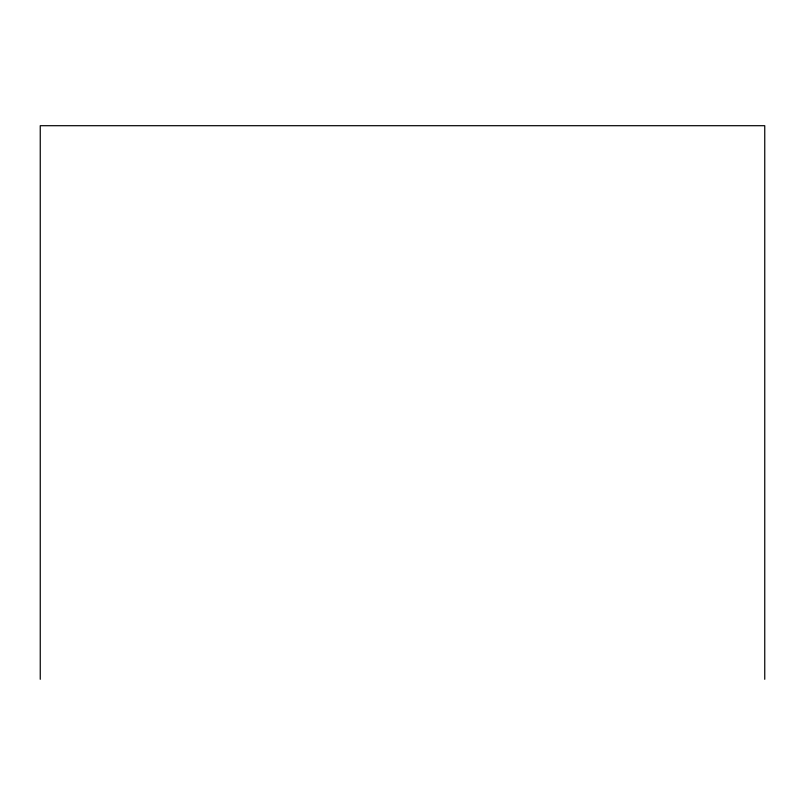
<?xml version="1.0" encoding="UTF-8"?>
<svg xmlns="http://www.w3.org/2000/svg" width="805" height="805" viewBox="0 0 805 805"><rect width="100%" height="100%" fill="white"/><g stroke="black" fill="none" stroke-linecap="round" stroke-linejoin="round"><path stroke-width="1.21" d="M764.75 679.299L764.75 125.701L40.25 125.701L40.25 679.299"/></g></svg>
